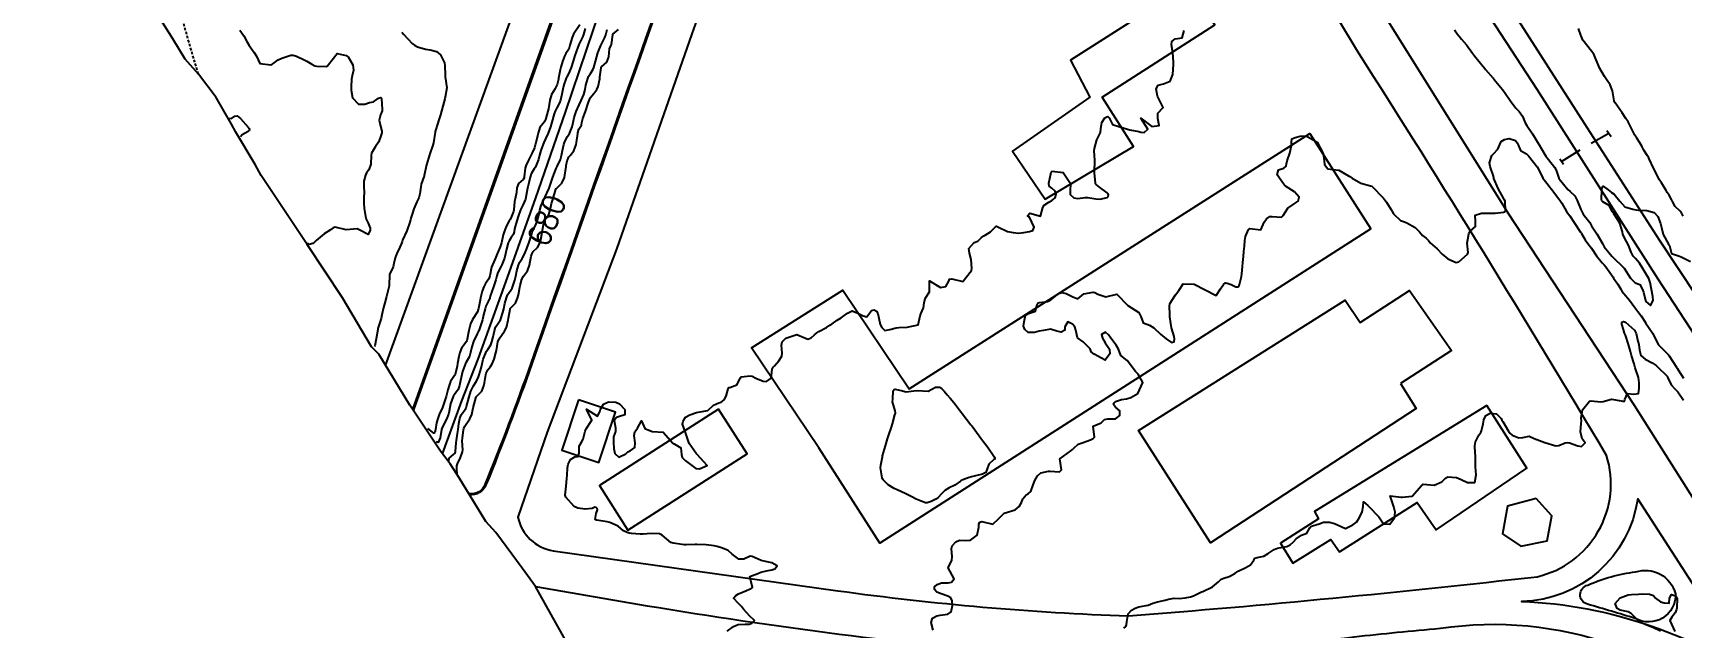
# Model space of a CAD drawing. Header units: metres. Extents: x 292545 to 299085, y 7450245 to 7463078.
# Drawn here: x 296355.7 to 296655.1, y 7454284.4 to 7454392.4 of the extents above; entities that cross this region are included whole.
import ezdxf
from ezdxf.enums import TextEntityAlignment as Align

# ---------------------------------------------------------------- set-up
doc = ezdxf.new("R2010")
doc.units = ezdxf.units.M
doc.linetypes.add('DASHED', pattern=[0.75, 0.5, -0.25])
for name, color, linetype in [('Area', 45, 'Continuous'), ('Area Verde e Lazer', 94, 'Continuous'), ('Cotas', 45, 'Continuous'), ('Curvas de Nivel 1m', 11, 'Continuous'), ('Curvas de Nivel 5m', 15, 'Continuous'), ('Edificações', 30, 'Continuous'), ('Hidrografia', 140, 'Continuous'), ('Linha Férrea', 20, 'Continuous'), ('Pórtico', 62, 'Continuous'), ('Vias Primárias', 230, 'Continuous'), ('Vias Secundárias', 230, 'DASHED')]:
    doc.layers.add(name, color=color, linetype=linetype)
doc.styles.add('Style-STANDARD', font='STANDARD.shx')

msp = doc.modelspace()

# ---------------------------------------------------------------- linework, layer by layer
at = {"layer": 'Area'}
msp.add_polyline3d([(296453.43, 7454280.24, 689.02), (296446.92, 7454291.91, 680.58), (296444.46, 7454295.24, 680.44), (296439.71, 7454301.71, 680.49), (296437.89, 7454303.73, 680.59), (296433.08, 7454311.61, 680.94), (296431.4, 7454314.16, 680.52), (296429.64, 7454316.5, 679.31), (296424.1, 7454324.85, 682.87), (296418.47, 7454334.07, 680.54), (296417.16, 7454335.43, 680.89), (296411.9, 7454344.32, 681.87), (296405.5, 7454353.96, 681.97), (296397.15, 7454366.48, 682.19), (296396.02, 7454368.5, 682.13), (296392.55, 7454374.38, 682.53), (296391.76, 7454375.83, 682.58), (296388.93, 7454380.66, 682.6), (296385.73, 7454384.89, 682.89), (296383.35, 7454387.61, 682.62), (296381.12, 7454391.31, 682.64), (296377.45, 7454397.09, 682.67)], dxfattribs=at)
at = {"layer": 'Area Verde e Lazer', "elevation": 682.53}
msp.add_lwpolyline([(296424.81, 7454323.99), (296458.01, 7454417.08), (296481.15, 7454479.72), (296497.66, 7454525.8, -1), (296512.82, 7454520.37, 0.001416), (296446.05, 7454332.4, -0.011647), (296437.73, 7454310.41, -0.34013), (296434.95, 7454308.78, -0.34013)], format="xyb", dxfattribs=at)
at = {"layer": 'Area Verde e Lazer'}
msp.add_lwpolyline([(296637.85, 7454292.17, -0.072048), (296646.53, 7454294.57, -0.432582), (296653.77, 7454290.56, -0.588469), (296646.48, 7454286.12, 0.002094), (296637.78, 7454288.7, -0.770498)], format="xyb", close=True, dxfattribs=at)
at = {"layer": 'Curvas de Nivel 1m', "flags": 128}
for points, elevation in [([(296393.27, 7454392.86), (296393.95, 7454391.85), (296394.53, 7454390.84), (296394.93, 7454390.13), (296395.84, 7454388.83), (296396.27, 7454388.19), (296396.89, 7454386.81), (296398.89, 7454386.62), (296399.04, 7454386.64), (296399.26, 7454386.79), (296400.19, 7454387.49), (296400.9, 7454387.8), (296402.48, 7454388.32), (296402.91, 7454388.35), (296403.51, 7454388.14), (296404.9, 7454387.52), (296405.43, 7454387.25), (296406.34, 7454386.7), (296406.89, 7454386.44), (296407.22, 7454386.35), (296408.89, 7454386.3), (296409.15, 7454386.41), (296409.35, 7454386.67), (296410.03, 7454387.53), (296410.91, 7454388.65), (296412.54, 7454388.26), (296412.91, 7454388.02), (296413.76, 7454386.61), (296413.85, 7454385.64), (296413.66, 7454384.61), (296413.5, 7454383.97), (296413.46, 7454382.61), (296413.48, 7454381.97), (296413.67, 7454380.61), (296414.81, 7454379.45), (296415.95, 7454379.44), (296416.81, 7454379.73), (296417.51, 7454379.87), (296418.4, 7454380.56), (296418.82, 7454380.66), (296418.92, 7454380.55), (296418.97, 7454380.4), (296419.1, 7454378.55), (296419.07, 7454378.26), (296418.78, 7454377.55), (296418.52, 7454376.55), (296418.76, 7454375.45), (296419.03, 7454374.55), (296419.03, 7454374.26), (296418.73, 7454373.33), (296418.39, 7454372.55), (296417.9, 7454371.75), (296417.17, 7454370.57), (296417.07, 7454370.2), (296417.01, 7454368.57), (296416.66, 7454367.54), (296416.23, 7454367.02), (296416.06, 7454366.59), (296415.77, 7454365.46), (296415.77, 7454364.59), (296415.83, 7454363.38), (296415.78, 7454362.59), (296415.74, 7454361.44), (296415.81, 7454360.59), (296416.08, 7454359.06), (296416.2, 7454358.58), (296416.55, 7454357.87), (296416.88, 7454356.92), (296416.88, 7454356.57), (296416.53, 7454355.83), (296415.04, 7454356.59), (296414.54, 7454356.85), (296412.53, 7454356.63), (296410.54, 7454357.13), (296410.2, 7454356.99), (296409.72, 7454356.66), (296408.53, 7454355.9), (296407.12, 7454354.69), (296406.82, 7454354.39), (296406.5, 7454354.14), (296405.86, 7454353.98), (296405.55, 7454354.14)], 682), ([(296422.65, 7454392.5), (296422.96, 7454392.17), (296424.5, 7454390.48), (296424.93, 7454390.16), (296425.52, 7454389.88), (296426.92, 7454389.46), (296427.79, 7454389.31), (296428.92, 7454389.03), (296429.64, 7454388.42), (296430.37, 7454386.95), (296430.47, 7454386.41), (296430.49, 7454384.79), (296430.53, 7454384.41), (296430.84, 7454382.41), (296430.52, 7454380.71), (296430.44, 7454380.41), (296430.1, 7454379.12), (296429.93, 7454378.42), (296429.66, 7454377.55), (296429.33, 7454376.42), (296429.21, 7454375.98), (296428.75, 7454374.65), (296428.69, 7454374.49), (296428.67, 7454374.43), (296428.67, 7454374.35), (296428.38, 7454372.44), (296428.28, 7454372), (296427.74, 7454370.44), (296427.47, 7454369.67), (296427.1, 7454368.45), (296426.72, 7454366.53), (296426.71, 7454366.46), (296426.7, 7454366.41), (296426.65, 7454366.28), (296426.18, 7454364.91), (296426.08, 7454364.47), (296425.91, 7454363.17), (296425.71, 7454362.47), (296425.35, 7454361.71), (296424.83, 7454360.48), (296424.76, 7454360.29), (296424.57, 7454359.69), (296424.29, 7454358.75), (296424.23, 7454358.48), (296424.11, 7454358.05), (296423.56, 7454356.49), (296422.8, 7454354.79), (296422.69, 7454354.51), (296422.65, 7454354.37), (296422.51, 7454354.05), (296422.04, 7454352.97), (296421.82, 7454352.52), (296421.44, 7454351.55), (296421.21, 7454350.52), (296421.05, 7454349.93), (296420.43, 7454348.53), (296420.36, 7454346.53), (296420.35, 7454346.47), (296419.87, 7454344.54), (296419.55, 7454343.37), (296419.31, 7454342.55), (296419.04, 7454341.24), (296418.92, 7454340.55), (296418.32, 7454338.73), (296418.29, 7454338.6), (296418.28, 7454338.56), (296418.01, 7454336.85), (296417.78, 7454335.57), (296417.67, 7454335.49)], 681), ([(296455.93, 7454393.16), (296455.63, 7454392.11), (296455.46, 7454391.61), (296454.94, 7454390.63), (296454.75, 7454390.31), (296454.69, 7454390.12), (296454.58, 7454389.78), (296454, 7454388.13), (296453.75, 7454387.29), (296453.4, 7454386.14), (296452.87, 7454384.94), (296452.6, 7454384.42), (296452.48, 7454384.15), (296452.04, 7454382.97), (296451.86, 7454382.16), (296451.7, 7454381.29), (296451.44, 7454380.16), (296451.29, 7454379.68), (296450.8, 7454378.82), (296450.48, 7454378.17), (296450.31, 7454377.7), (296449.86, 7454376.18), (296449.62, 7454375.32), (296449.23, 7454374.19), (296448.73, 7454373.15), (296448.41, 7454372.52), (296448.28, 7454372.2), (296447.86, 7454371.05), (296447.66, 7454370.21), (296447.46, 7454369.44), (296446.99, 7454368.22), (296446.89, 7454368), (296446.67, 7454367.7), (296446.09, 7454366.79), (296445.94, 7454366.23), (296445.71, 7454365.15), (296445.47, 7454364.24), (296445.22, 7454362.85), (296445.08, 7454362.24), (296444.59, 7454361.14), (296444.3, 7454360.54), (296444.19, 7454360.25), (296443.76, 7454359.06), (296443.5, 7454358.26), (296443.11, 7454356.83), (296443.03, 7454356.27), (296442.94, 7454355.85), (296442.52, 7454355.27), (296442.12, 7454354.67), (296441.97, 7454354.28), (296441.64, 7454353.13), (296441.46, 7454352.28), (296441.27, 7454351.48), (296440.81, 7454350.29), (296440.7, 7454350.05), (296440.45, 7454349.65), (296440, 7454348.74), (296439.87, 7454348.3), (296439.68, 7454347.56), (296439.29, 7454346.31), (296438.69, 7454344.61), (296438.64, 7454344.32), (296438.61, 7454344.1), (296438.38, 7454343.75), (296437.91, 7454342.79), (296437.77, 7454342.33), (296437.48, 7454341.2), (296437.26, 7454340.33), (296437.07, 7454339.59), (296436.62, 7454338.34), (296436.52, 7454338.12), (296436.31, 7454337.76), (296435.65, 7454336.35), (296435.34, 7454335.41), (296435.11, 7454334.36), (296434.94, 7454333.68), (296434.24, 7454332.5), (296434.2, 7454332.42), (296434.18, 7454332.37), (296433.68, 7454330.92), (296433.55, 7454330.38), (296433.31, 7454329.29), (296433.11, 7454328.38), (296432.89, 7454327.68), (296432.18, 7454326.74), (296432.04, 7454326.53), (296431.99, 7454326.39), (296431.5, 7454325.06), (296431.33, 7454324.4), (296431.15, 7454323.39), (296430.83, 7454322.41), (296430.11, 7454321.01), (296429.92, 7454320.61), (296429.87, 7454320.42), (296429.63, 7454318.88), (296429.27, 7454318.04), (296428.9, 7454318.19)], 679), ([(296431.17, 7454314.69), (296431.25, 7454315.2), (296432.05, 7454315.88), (296432.31, 7454316.13), (296432.39, 7454316.39), (296432.5, 7454317.96), (296432.55, 7454318.39), (296432.78, 7454319.7), (296432.87, 7454320.38), (296433.01, 7454321.49), (296433.19, 7454322.38), (296433.42, 7454323.09), (296434.15, 7454324.04), (296434.28, 7454324.24), (296434.32, 7454324.37), (296434.39, 7454324.6), (296434.89, 7454326.36), (296435.18, 7454327.36), (296435.67, 7454328.35), (296436.21, 7454329.2), (296436.59, 7454329.97), (296436.69, 7454330.34), (296437.02, 7454331.55), (296437.21, 7454332.33), (296437.42, 7454333.16), (296437.87, 7454334.32), (296438, 7454334.6), (296438.28, 7454334.92), (296438.8, 7454335.8), (296438.97, 7454336.31), (296439.22, 7454337.22), (296439.45, 7454338.3), (296439.64, 7454338.99), (296440.34, 7454339.97), (296440.47, 7454340.15), (296440.53, 7454340.29), (296441, 7454341.64), (296441.15, 7454342.28), (296441.36, 7454343.3), (296441.62, 7454344.28), (296441.82, 7454344.86), (296442.41, 7454345.68), (296442.65, 7454346.03), (296442.74, 7454346.27), (296443.17, 7454347.51), (296443.34, 7454348.26), (296443.52, 7454349.18), (296443.82, 7454350.26), (296444, 7454350.73), (296444.47, 7454351.44), (296444.92, 7454352.24), (296445.21, 7454352.96), (296445.67, 7454354.23), (296446.22, 7454355.91), (296446.32, 7454356.22), (296446.54, 7454356.68), (296447.05, 7454357.71), (296447.21, 7454358.21), (296447.49, 7454359.29), (296447.7, 7454360.21), (296447.89, 7454360.91), (296448.44, 7454362.2), (296448.49, 7454362.31), (296448.61, 7454362.51), (296449.37, 7454364.19), (296449.7, 7454365.13), (296450.03, 7454366.18), (296450.67, 7454367.8), (296450.79, 7454368.05), (296450.85, 7454368.17), (296451.43, 7454369.42), (296451.63, 7454370.16), (296451.83, 7454371.04), (296452.07, 7454372.16), (296452.21, 7454372.67), (296452.74, 7454373.58), (296452.96, 7454373.93), (296453.07, 7454374.15), (296453.53, 7454375.37), (296453.73, 7454376.14), (296453.91, 7454377.01), (296454.28, 7454378.14), (296454.8, 7454379.31), (296455.22, 7454380.12), (296455.7, 7454381.24), (296455.91, 7454382.11), (296456.06, 7454382.9), (296456.38, 7454384.1), (296456.51, 7454384.46), (296456.87, 7454385.01), (296457.3, 7454385.67), (296457.47, 7454386.09), (296457.81, 7454387.18), (296458.05, 7454388.09), (296458.24, 7454388.77), (296458.74, 7454390.08), (296458.8, 7454390.22), (296458.94, 7454390.45), (296459.5, 7454391.53), (296459.66, 7454392.07), (296459.9, 7454393)], 679), ([(296481.67, 7454283.8), (296482.83, 7454284.64), (296483.69, 7454285), (296484.98, 7454285.05), (296485.69, 7454285.1), (296486.17, 7454285.26), (296486.63, 7454285.74), (296485.71, 7454286.61), (296484.63, 7454287.77), (296484.27, 7454288.31), (296483.73, 7454288.82), (296482.86, 7454289.79), (296483.24, 7454290.3), (296483.75, 7454290.57), (296485.19, 7454291.19), (296485.76, 7454291.42), (296486, 7454291.51), (296486.27, 7454291.74), (296485.79, 7454293.75), (296487.24, 7454294.29), (296487.8, 7454294.5), (296488.83, 7454294.74), (296489.81, 7454294.94), (296490.36, 7454295.14), (296490.74, 7454295.69), (296489.82, 7454296.2), (296489.21, 7454296.32), (296487.83, 7454296.63), (296486.21, 7454297.37), (296485.84, 7454297.4), (296484.73, 7454296.86), (296483.83, 7454296.88), (296482.61, 7454297.79), (296481.85, 7454298.45), (296480.82, 7454298.85), (296479.86, 7454299.18), (296479.35, 7454299.32), (296477.86, 7454299.47), (296476.2, 7454299.52), (296475.86, 7454299.52), (296474.26, 7454299.48), (296473.86, 7454299.5), (296473.5, 7454299.53), (296471.86, 7454299.77), (296471.47, 7454299.92), (296469.88, 7454301.26), (296469.4, 7454301.46), (296467.88, 7454301.51), (296466.46, 7454301.4), (296465.88, 7454301.39), (296464.35, 7454301.53), (296463.88, 7454301.61), (296463.55, 7454301.69), (296462.85, 7454302.03), (296461.9, 7454302.86), (296460.42, 7454303.54), (296459.91, 7454303.67), (296458.04, 7454303.95), (296457.91, 7454303.97), (296457.83, 7454304), (296457.75, 7454304.08), (296457.92, 7454305.19), (296458.16, 7454305.85), (296458.09, 7454306.08), (296457.94, 7454306.28), (296457.69, 7454306.33), (296457.21, 7454306.09), (296455.93, 7454305.92), (296454.57, 7454306.12), (296453.94, 7454306.46), (296452.4, 7454308.15), (296452.29, 7454308.48), (296452.48, 7454310.15), (296452.62, 7454311.52), (296452.65, 7454312.14), (296452.73, 7454313.44), (296452.85, 7454314.14), (296453.24, 7454314.94), (296454.05, 7454315.47), (296454.64, 7454315.53), (296454.82, 7454316.12), (296454.83, 7454317.36), (296455.28, 7454318.12), (296455.58, 7454318.63), (296455.9, 7454320.11), (296455.95, 7454320.26), (296456.11, 7454320.54), (296457.13, 7454322.09), (296456.15, 7454324.11), (296458.13, 7454322.83), (296458.59, 7454323.63), (296458.68, 7454324.07), (296459.25, 7454324.98), (296460.17, 7454325.42), (296461.51, 7454325.38), (296462.16, 7454325.08), (296463.12, 7454324.02), (296463.11, 7454323.05), (296462.13, 7454322.78), (296461.58, 7454322.59), (296461.21, 7454322.05), (296461.44, 7454320.71), (296461.42, 7454320.05), (296461.05, 7454319.09), (296461.03, 7454318.05), (296461.15, 7454316.97), (296461.3, 7454316.05), (296462.05, 7454315.37), (296463.3, 7454316.02), (296463.69, 7454316.38), (296464.06, 7454316.55), (296464.93, 7454317.14), (296465.02, 7454318), (296464.79, 7454319.31), (296464.94, 7454320), (296465.44, 7454320.66), (296466.12, 7454321.99), (296466.73, 7454320.61), (296468.1, 7454320.03), (296470.1, 7454319.94), (296471.82, 7454317.92), (296472.07, 7454317.8), (296473.26, 7454317.09), (296473.37, 7454315.9), (296473.5, 7454315.35), (296474.04, 7454314.8), (296475.26, 7454313.88), (296476.02, 7454313.32), (296476.64, 7454313.24), (296478.03, 7454313.85), (296476.23, 7454315.87), (296476.05, 7454316.08), (296474.8, 7454317.88), (296474.1, 7454319.89), (296473.57, 7454321.35), (296473.72, 7454321.9), (296473.84, 7454322.18), (296474.13, 7454322.67), (296474.94, 7454323.08), (296476.15, 7454323.48), (296476.45, 7454323.57), (296478.15, 7454323.84), (296479.19, 7454324.8), (296480.17, 7454325.22), (296480.6, 7454325.38), (296481.14, 7454325.81), (296481.52, 7454326.47), (296481.86, 7454327.8), (296481.99, 7454328.01), (296482.2, 7454328.05), (296483.47, 7454328.51), (296484.09, 7454329.77), (296484.22, 7454329.95), (296485.83, 7454330.15), (296486.23, 7454330.1), (296486.9, 7454329.74), (296488.21, 7454329.16), (296488.8, 7454329.14), (296489.69, 7454329.71), (296489.88, 7454331.34), (296490.02, 7454331.7), (296490.25, 7454331.98), (296491.09, 7454332.85), (296491.62, 7454333.69), (296491.68, 7454334.28), (296491.53, 7454335.69), (296491.67, 7454336.31), (296492.31, 7454337.01), (296494.31, 7454337.65), (296496.3, 7454336.8), (296496.91, 7454337.02), (296497.51, 7454337.62), (296497.95, 7454337.98), (296498.32, 7454338.2), (296499.69, 7454338.95), (296500.33, 7454339.33), (296500.49, 7454339.42), (296500.71, 7454339.58), (296501.65, 7454340.26), (296502.35, 7454340.7), (296502.88, 7454341.03), (296503.53, 7454341.54), (296504.37, 7454341.93), (296505.4, 7454341.52), (296506.36, 7454341.01), (296507.01, 7454340.85), (296507.49, 7454341.5), (296507.87, 7454342), (296508.37, 7454342.11), (296508.8, 7454341.91), (296509.02, 7454341.48), (296509.22, 7454340.6), (296509.48, 7454339.47), (296509.76, 7454338.9), (296510.32, 7454338.39), (296511.21, 7454338.56), (296512.33, 7454338.89), (296512.84, 7454338.92), (296514.33, 7454338.99), (296516.33, 7454339.39), (296516.72, 7454341.02), (296516.85, 7454341.39), (296517.29, 7454342.47), (296517.45, 7454343.38), (296517.59, 7454344.18), (296518.4, 7454345.37), (296518.43, 7454347.37), (296520.42, 7454346.16), (296521.39, 7454346.36), (296521.91, 7454347.33), (296522.05, 7454347.71), (296522.44, 7454347.77), (296524.43, 7454347.3), (296526.02, 7454349.28), (296526.11, 7454349.62), (296525.94, 7454351.28), (296525.65, 7454352.43), (296525.52, 7454353.28), (296526.51, 7454354.32), (296527.18, 7454354.6), (296527.81, 7454355.26), (296528.24, 7454355.54), (296528.53, 7454355.67), (296529.49, 7454356.28), (296530.38, 7454357.22), (296530.55, 7454357.29), (296530.8, 7454357.22), (296532.54, 7454356.37), (296533.59, 7454356.14), (296534.54, 7454356.06), (296535.53, 7454356.18), (296536.54, 7454356.36), (296537.14, 7454356.54), (296537.42, 7454357.14), (296536.57, 7454358.92), (296536.45, 7454359.03), (296536.19, 7454359.16), (296536.58, 7454359.65), (296538.57, 7454359.13), (296538.98, 7454360.73), (296539.23, 7454361.12), (296540.04, 7454361.68), (296540.61, 7454361.97), (296541.23, 7454362.48), (296541.4, 7454363.1), (296541.19, 7454363.66), (296540.63, 7454364.2), (296540.13, 7454364.6), (296540.03, 7454365.11), (296540.39, 7454366.83), (296540.48, 7454367.1), (296540.67, 7454367.3), (296542.66, 7454367.08), (296543.97, 7454365.07), (296543.95, 7454363.75), (296543.95, 7454363.07), (296544.61, 7454362.48), (296545.33, 7454362.33), (296546.62, 7454362.53), (296547.11, 7454362.53), (296548.61, 7454362.27), (296549.38, 7454362.23), (296550.62, 7454362.53), (296550.85, 7454362.76), (296550.89, 7454362.99), (296550.82, 7454363.18), (296550.63, 7454363.35), (296549.27, 7454364.37), (296548.64, 7454364.86), (296548.55, 7454365.01), (296548.52, 7454365.14), (296548.36, 7454367.01), (296548.35, 7454367.33), (296548.39, 7454369.01), (296548.38, 7454369.32), (296548.31, 7454371.01), (296548.35, 7454371.38), (296548.74, 7454373.01), (296549.46, 7454374.3), (296549.51, 7454375), (296549.67, 7454376.1), (296550.21, 7454377), (296550.59, 7454377.18), (296550.79, 7454377.24), (296550.99, 7454376.99), (296551.58, 7454375.79), (296552.77, 7454375.42), (296554.34, 7454374.94), (296554.76, 7454374.8), (296556.37, 7454374.52), (296556.76, 7454374.4), (296557.34, 7454374.32), (296558.01, 7454374.9), (296556.78, 7454376.91), (296558.77, 7454375.39), (296560.06, 7454375.59), (296559.81, 7454376.88), (296559.82, 7454377.85), (296560.81, 7454378.87), (296559.77, 7454380.88), (296559.51, 7454382.21), (296559.87, 7454382.88), (296560.62, 7454383.11), (296560.86, 7454383.13), (296562.08, 7454383.64), (296562.54, 7454384.85), (296562.7, 7454386.64), (296562.69, 7454386.84), (296562.66, 7454387.09), (296562.58, 7454388.85), (296562.3, 7454390.21), (296562.36, 7454390.85), (296562.96, 7454391.29), (296564.27, 7454391.51), (296564.59, 7454392.82)], 681), ([(296613.68, 7454392.94), (296614.18, 7454392.23), (296614.51, 7454391.77), (296614.96, 7454391.24), (296615.83, 7454390.21), (296616.93, 7454388.73), (296617.33, 7454388.2), (296618.9, 7454386.28), (296618.95, 7454386.23), (296618.98, 7454386.18), (296619.31, 7454385.76), (296620.66, 7454384.15), (296620.76, 7454384.04), (296620.87, 7454383.92), (296622.37, 7454382.13), (296622.85, 7454381.47), (296623.76, 7454380.12), (296624.81, 7454378.76), (296625.41, 7454378.1), (296625.99, 7454377.29), (296626.51, 7454376.08), (296626.78, 7454375.58), (296627.82, 7454374.07), (296628.74, 7454372.56), (296629.02, 7454372.06), (296629.45, 7454371.33), (296630.27, 7454370.04), (296630.7, 7454369.4), (296631.8, 7454368.02), (296632.13, 7454367.48), (296632.59, 7454366.01), (296632.61, 7454365.96), (296632.66, 7454365.9), (296634.23, 7454363.99), (296634.64, 7454363.58), (296635.48, 7454362.83), (296635.91, 7454361.98), (296636.6, 7454360.35), (296636.74, 7454360.12), (296636.79, 7454359.97), (296637.04, 7454359.51), (296638.22, 7454357.95), (296638.35, 7454357.74), (296638.56, 7454357.4), (296639.52, 7454355.93), (296640.53, 7454354.14), (296640.61, 7454354), (296640.65, 7454353.92), (296640.86, 7454353.57), (296642.22, 7454351.89), (296642.35, 7454351.75), (296642.49, 7454351.6), (296644.29, 7454349.87), (296644.47, 7454349.66), (296645.6, 7454347.86), (296646.43, 7454347.05), (296647.3, 7454346.71), (296647.77, 7454345.83), (296647.95, 7454345.35), (296648.33, 7454343.82), (296648.4, 7454343.67), (296649.26, 7454342.94), (296649.72, 7454343.81), (296649.68, 7454344.54), (296649.44, 7454345.81), (296649.17, 7454347.08), (296648.95, 7454347.81), (296648.45, 7454348.62), (296647.71, 7454349.83), (296647.25, 7454350.61), (296646.49, 7454351.42), (296646.12, 7454351.85), (296645.75, 7454352.61), (296645.25, 7454353.86), (296644.54, 7454355.18), (296644.23, 7454355.87), (296644.13, 7454356.29), (296643.68, 7454357.88), (296642.59, 7454359.54), (296642.37, 7454359.89), (296641.74, 7454361.04), (296640.61, 7454361.72), (296640.43, 7454361.92), (296640.37, 7454362.17), (296640.39, 7454363.92), (296640.4, 7454364.15), (296640.64, 7454364.55), (296641.54, 7454363.91), (296642.15, 7454363.42), (296642.63, 7454363.11), (296643.7, 7454361.88), (296644.6, 7454360.85), (296646.04, 7454360.41), (296646.6, 7454360.29), (296646.99, 7454360.23), (296648.6, 7454360.13), (296649.89, 7454359.81), (296650.58, 7454359.04), (296651.07, 7454357.79), (296651.25, 7454357.1), (296651.53, 7454355.79), (296652.52, 7454354.05), (296652.66, 7454353.78), (296653.07, 7454352.34), (296654.49, 7454351.89), (296654.81, 7454351.75), (296656.48, 7454350.9)], 681), ([(296655.18, 7454359.14), (296654.85, 7454359.75), (296654.6, 7454360.05), (296653.71, 7454360.87), (296653.2, 7454361.77), (296653.02, 7454362.18), (296652.62, 7454362.92), (296652.29, 7454363.43), (296652.09, 7454363.78), (296651.25, 7454365.19), (296650.81, 7454365.8), (296650.75, 7454365.89), (296650.67, 7454366.07), (296649.76, 7454367.81), (296648.97, 7454369.55), (296648.85, 7454369.82), (296648.72, 7454370.05), (296648, 7454371.11), (296647.66, 7454371.84), (296647.32, 7454372.42), (296646.75, 7454373.27), (296646.39, 7454373.85), (296645.95, 7454374.67), (296645.39, 7454375.86), (296645.19, 7454376.27), (296644.79, 7454376.86), (296644.09, 7454377.88), (296642.82, 7454379.69), (296642.74, 7454379.81), (296642.7, 7454379.89), (296642.67, 7454380.05), (296642.37, 7454381.9), (296641.92, 7454382.96), (296641.28, 7454383.91), (296640.88, 7454384.49), (296640.06, 7454385.93), (296639.37, 7454387.48), (296639.21, 7454387.94), (296638.93, 7454388.51), (296637.87, 7454389.95), (296636.96, 7454391.1), (296636.58, 7454391.97), (296636.17, 7454393.16)], 681), ([(296391.4, 7454376.93), (296391.77, 7454376.88), (296392.35, 7454377.29), (296392.78, 7454377.34), (296393.35, 7454376.85), (296394.76, 7454375.29), (296394.94, 7454375.02), (296394.98, 7454374.84), (296394.94, 7454374.65), (296394.75, 7454374.47), (296393.69, 7454373.9), (296393.38, 7454373.55)], 683), ([(296519.04, 7454284), (296518.73, 7454285.36), (296518.92, 7454286.14), (296519.71, 7454286.6), (296520.36, 7454286.69), (296521.71, 7454286.87), (296522.36, 7454287.32), (296522.6, 7454288.45), (296522.5, 7454289.32), (296522.28, 7454289.85), (296521.75, 7454290.17), (296520.5, 7454290.6), (296519.76, 7454290.91), (296519.29, 7454291.35), (296519.28, 7454291.84), (296519.78, 7454292.27), (296520.58, 7454292.55), (296521.78, 7454292.6), (296522.39, 7454292.71), (296522.9, 7454293.31), (296521.81, 7454295.32), (296522.44, 7454296.7), (296522.51, 7454297.31), (296522.37, 7454298.8), (296522.49, 7454299.31), (296523.17, 7454300), (296523.87, 7454300.32), (296524.9, 7454300.26), (296525.87, 7454300.32), (296527.08, 7454301.26), (296527.35, 7454302.71), (296527.35, 7454303.26), (296527.56, 7454303.6), (296527.91, 7454303.7), (296529.9, 7454303.23), (296530.95, 7454304.19), (296531.93, 7454305.21), (296533.94, 7454305.85), (296534.69, 7454306.43), (296535.08, 7454307.17), (296535.33, 7454307.8), (296535.97, 7454308.54), (296536.37, 7454308.77), (296536.79, 7454309.15), (296537.19, 7454310.34), (296537.53, 7454311.14), (296538.01, 7454312.02), (296538.6, 7454312.54), (296540.02, 7454312.85), (296540.3, 7454312.83), (296542.02, 7454312.75), (296542.36, 7454313.09), (296542.05, 7454315.09), (296544.07, 7454316.52), (296544.36, 7454316.77), (296544.6, 7454317.05), (296545.38, 7454317.75), (296546.08, 7454318.01), (296547.63, 7454318.56), (296548.09, 7454318.79), (296548.23, 7454318.87), (296548.36, 7454319.01), (296548.12, 7454321.01), (296549.53, 7454321.6), (296550.14, 7454322.2), (296550.75, 7454322.37), (296552.14, 7454322.32), (296552.92, 7454322.96), (296552.97, 7454323.78), (296552.16, 7454324.44), (296551.78, 7454324.97), (296551.91, 7454325.23), (296552.17, 7454325.48), (296553.27, 7454325.86), (296554.18, 7454325.98), (296554.92, 7454326.2), (296556.19, 7454326.92), (296557.09, 7454328.91), (296556.24, 7454330.45), (296555.77, 7454330.92), (296554.26, 7454332.94), (296553.14, 7454333.83), (296552.67, 7454334.96), (296552.29, 7454335.69), (296551.28, 7454336.98), (296550.9, 7454337.56), (296550.32, 7454338.06), (296549.64, 7454337.68), (296549.81, 7454337), (296550.3, 7454336.16), (296551.04, 7454334.98), (296551.11, 7454334.15), (296550.26, 7454332.99), (296548.27, 7454334.08), (296547.76, 7454334.5), (296547.53, 7454335.02), (296546.3, 7454336.3), (296545.26, 7454337.05), (296544.95, 7454338.43), (296544.79, 7454339.06), (296544.34, 7454339.52), (296543.49, 7454339.93), (296542.96, 7454339.07), (296542.97, 7454338.43), (296542.32, 7454338.08), (296541.49, 7454338.26), (296540.33, 7454338.61), (296539.08, 7454338.37), (296538.32, 7454338.24), (296537.45, 7454338.01), (296536.32, 7454338), (296535.69, 7454338.53), (296535.46, 7454339.16), (296535.56, 7454339.94), (296535.82, 7454341.16), (296536.37, 7454341.49), (296537.62, 7454341.89), (296537.97, 7454343.13), (296538.13, 7454343.39), (296538.39, 7454343.47), (296539.84, 7454343.66), (296540.39, 7454343.94), (296541.88, 7454345.09), (296542.25, 7454345.24), (296542.41, 7454345.26), (296543.21, 7454345.07), (296544.4, 7454344.51), (296545.34, 7454344.1), (296546.4, 7454345.04), (296548.08, 7454345.34), (296548.41, 7454345.28), (296548.96, 7454345), (296550.4, 7454344.49), (296552.4, 7454344.96), (296554.38, 7454342.94), (296556.36, 7454341.67), (296556.74, 7454340.91), (296557.17, 7454339.74), (296558.34, 7454339.34), (296559.11, 7454338.88), (296560.32, 7454337.7), (296561.32, 7454336.86), (296562.3, 7454336.17), (296562.82, 7454336.33), (296562.89, 7454336.84), (296562.79, 7454337.31), (296562.33, 7454338.85), (296562.02, 7454340.85), (296561.99, 7454341.22), (296561.98, 7454342.85), (296562.04, 7454343.2), (296562.39, 7454343.85), (296563.07, 7454344.84), (296563.62, 7454345.63), (296564.43, 7454346.82), (296566.43, 7454346.8), (296568.42, 7454345.77), (296570.4, 7454344.75), (296571.22, 7454345.94), (296571.76, 7454346.74), (296572.14, 7454347.02), (296572.43, 7454346.98), (296573.15, 7454346.72), (296574, 7454346.29), (296574.42, 7454346.3), (296574.6, 7454346.52), (296574.66, 7454346.7), (296574.99, 7454348.15), (296575.07, 7454348.69), (296575.18, 7454349.97), (296575.26, 7454350.69), (296575.39, 7454351.79), (296575.47, 7454352.69), (296575.54, 7454353.67), (296575.61, 7454354.69), (296575.76, 7454355.46), (296576.3, 7454356.68), (296576.4, 7454356.82), (296576.55, 7454356.89), (296578.54, 7454356.65), (296579.15, 7454358.06), (296579.54, 7454358.64), (296580.15, 7454359.06), (296580.58, 7454359.07), (296582.26, 7454358.92), (296582.58, 7454359.26), (296583.42, 7454360.6), (296584.6, 7454361.39), (296585.33, 7454361.85), (296585.5, 7454362.57), (296584.63, 7454363.57), (296583.01, 7454364.6), (296582.81, 7454364.77), (296582.65, 7454365.01), (296581.52, 7454366.62), (296581.74, 7454367.56), (296582.68, 7454367.83), (296583.1, 7454368.19), (296583.16, 7454368.6), (296583.28, 7454369.18), (296583.76, 7454370.59), (296584.09, 7454371.95), (296584.09, 7454372.59), (296584.16, 7454373.17), (296584.75, 7454373.4), (296585.68, 7454373.64), (296586.75, 7454373.73), (296588.73, 7454372.53), (296589.82, 7454370.52), (296590.01, 7454369.2), (296590.11, 7454368.52), (296590.68, 7454367.74), (296591.6, 7454367.58), (296592.68, 7454367.46), (296594.46, 7454366.46), (296594.58, 7454366.38), (296594.66, 7454366.33), (296595.1, 7454366.02), (296596.65, 7454365.11), (296598.45, 7454364.62), (296598.64, 7454364.58), (296598.75, 7454364.52), (296598.85, 7454364.42), (296600.62, 7454362.57), (296600.77, 7454362.39), (296601.34, 7454361.65), (296602.09, 7454360.38), (296602.58, 7454359.54), (296603.89, 7454358.36), (296604.57, 7454358.07), (296605, 7454357.91), (296606.55, 7454357.09), (296607.31, 7454356.31), (296607.87, 7454355.64), (296608.53, 7454355.13), (296608.93, 7454354.69), (296609.28, 7454354.29), (296610.51, 7454353.19), (296611.44, 7454352.26), (296612.48, 7454351.37), (296613.99, 7454350.73), (296614.48, 7454350.81), (296616.03, 7454352.21), (296616.14, 7454352.56), (296615.98, 7454354.21), (296616.28, 7454355.94), (296616.39, 7454356.2), (296616.54, 7454356.4), (296617.49, 7454357.25), (296617.49, 7454358.19), (296617.45, 7454359.32), (296618.59, 7454359.68), (296619.08, 7454359.69), (296620.59, 7454359.69), (296621.04, 7454359.7), (296622.59, 7454359.87), (296622.77, 7454359.94), (296622.91, 7454360.13), (296622.86, 7454361.87), (296622.71, 7454362.13), (296622.62, 7454362.27), (296621.61, 7454364.14), (296620.83, 7454365.98), (296620.78, 7454366.15), (296620.67, 7454366.58), (296620.28, 7454367.75), (296620.15, 7454368.16), (296620.03, 7454368.83), (296620.42, 7454370.15), (296620.72, 7454370.46), (296621.56, 7454371.31), (296621.87, 7454372.14), (296622.16, 7454372.71), (296622.74, 7454373.05), (296623.62, 7454373.24), (296624.74, 7454372.84), (296625.07, 7454372.44), (296625.22, 7454372.1), (296625.67, 7454371.04), (296626.72, 7454370.44), (296627.12, 7454370.08), (296628.68, 7454368.1), (296628.71, 7454368.06), (296628.74, 7454368), (296629.71, 7454366.05), (296630.65, 7454364.82), (296630.99, 7454364.38), (296631.26, 7454364.03), (296632.62, 7454362.27), (296632.8, 7454362.01), (296633.12, 7454361.5), (296634.01, 7454360), (296634.58, 7454359.16), (296635.38, 7454357.98), (296636.55, 7454356.24), (296636.65, 7454356.08), (296636.72, 7454355.97), (296637.4, 7454354.83), (296638.06, 7454353.95), (296638.51, 7454353.34), (296639.46, 7454351.93), (296640.48, 7454350.67), (296640.84, 7454350.28), (296641.14, 7454349.91), (296642.44, 7454348.03), (296642.54, 7454347.89), (296643.3, 7454346.76), (296643.84, 7454345.88), (296644.06, 7454345.52), (296644.42, 7454345.09), (296645.4, 7454343.86), (296646.38, 7454342.57), (296646.95, 7454341.84), (296647.54, 7454341.01), (296648.31, 7454339.82), (296648.35, 7454339.76), (296649.68, 7454337.81), (296650.31, 7454336.45), (296650.69, 7454335.8), (296652.29, 7454334.2), (296652.49, 7454333.99), (296652.65, 7454333.77), (296653.28, 7454332.75), (296653.93, 7454331.75), (296654.06, 7454331.56), (296654.25, 7454331.26), (296655.21, 7454329.74)], 682), ([(296553.68, 7454284.34), (296554, 7454284.64), (296554.17, 7454284.94), (296554.22, 7454285.47), (296554.46, 7454286.94), (296555.03, 7454287.62), (296555.73, 7454288.01), (296556.41, 7454288.23), (296557.74, 7454288.46), (296558.09, 7454288.55), (296558.93, 7454288.88), (296559.75, 7454289.11), (296561.17, 7454289.44), (296561.75, 7454289.62), (296562.8, 7454289.79), (296563.75, 7454289.75), (296564.77, 7454289.83), (296565.76, 7454290.06), (296566.31, 7454290.24), (296567.41, 7454290.78), (296567.64, 7454290.91), (296567.76, 7454290.95), (296568.02, 7454291.03), (296569.77, 7454291.88), (296570.83, 7454292.74), (296571.3, 7454293.23), (296571.79, 7454293.42), (296572.78, 7454293.73), (296573.81, 7454294.29), (296574.06, 7454294.46), (296574.44, 7454294.7), (296575.82, 7454295.36), (296576.67, 7454295.82), (296577.25, 7454296.67), (296577.45, 7454297.05), (296577.84, 7454297.18), (296579.08, 7454297.41), (296579.85, 7454297.88), (296580.92, 7454298.62), (296581.58, 7454298.89), (296581.86, 7454298.94), (296583.26, 7454299.2), (296583.87, 7454299.47), (296584.45, 7454300.01), (296584.91, 7454300.57), (296585.89, 7454301.22), (296586.86, 7454301.59), (296587.41, 7454302.54), (296587.61, 7454302.83), (296587.91, 7454302.92), (296589.14, 7454303.3), (296589.91, 7454303.61), (296591, 7454303.59), (296591.91, 7454303.33), (296593.9, 7454302.47), (296595.24, 7454303.13), (296595.91, 7454303.6), (296596.46, 7454304.44), (296596.91, 7454305.46), (296597.08, 7454306.43), (296597.14, 7454307.25), (296597.95, 7454306.6), (296598.13, 7454306.42), (296599.93, 7454304.57), (296600.04, 7454304.4), (296600.78, 7454303.26), (296601.91, 7454303.25), (296602.81, 7454304.36), (296602.88, 7454305.42), (296602.66, 7454306.36), (296601.97, 7454308.37), (296603.97, 7454308.15), (296604.18, 7454308.14), (296605.97, 7454308.33), (296607.74, 7454310.3), (296607.86, 7454310.44), (296608, 7454310.51), (296609.99, 7454310.28), (296611.38, 7454310.88), (296612.01, 7454311.56), (296612.44, 7454311.82), (296614.01, 7454311.69), (296614.9, 7454311.33), (296616, 7454310.81), (296617.39, 7454310.8), (296617.59, 7454312.19), (296617.48, 7454313.63), (296617.5, 7454314.19), (296617.47, 7454315.6), (296617.42, 7454316.19), (296617.36, 7454317.46), (296617.48, 7454318.19), (296618.11, 7454319.39), (296618.42, 7454319.87), (296618.58, 7454320.18), (296618.9, 7454321.41), (296618.99, 7454322.17), (296619.36, 7454322.96), (296620.16, 7454323.4), (296621.27, 7454323.26), (296622.15, 7454322.38), (296622.27, 7454322.13), (296622.43, 7454321.83), (296623.44, 7454320.12), (296623.71, 7454319.72), (296624.11, 7454319.35), (296625.32, 7454318.88), (296626.1, 7454318.94), (296627.23, 7454319.2), (296628.1, 7454318.77), (296630.09, 7454318.04), (296632.08, 7454317.45), (296632.62, 7454317.48), (296633.76, 7454317.99), (296634.09, 7454318.03), (296634.55, 7454317.99), (296636.08, 7454317.43), (296636.71, 7454317.34), (296637.36, 7454317.96), (296636.86, 7454318.71), (296636.51, 7454319.96), (296636.63, 7454321.47), (296636.7, 7454321.96), (296636.68, 7454322.49), (296636.91, 7454323.96), (296638.18, 7454325.53), (296638.48, 7454325.63), (296640.18, 7454325.45), (296640.63, 7454325.47), (296642.18, 7454325.9), (296643.91, 7454325.6), (296644.18, 7454325.55), (296644.51, 7454325.54), (296644.58, 7454325.87), (296645.09, 7454326.97), (296646.2, 7454326.83), (296647.08, 7454326.96), (296647.18, 7454327.84), (296647.17, 7454328.89), (296647.06, 7454329.84), (296646.47, 7454331.62), (296646.4, 7454331.85), (296646.26, 7454332.33), (296645.79, 7454333.85), (296645.6, 7454334.54), (296645.27, 7454335.86), (296644.69, 7454337.5), (296644.54, 7454337.87), (296644.34, 7454338.53), (296644.02, 7454339.55), (296644.01, 7454339.88), (296644.35, 7454340.04), (296644.72, 7454339.87), (296646.33, 7454338.43), (296646.63, 7454337.85), (296646.91, 7454336.44), (296647.12, 7454335.84), (296647.27, 7454334.81), (296647.48, 7454333.83), (296648.27, 7454333.18), (296649.55, 7454332.52), (296650.26, 7454332.02), (296650.51, 7454331.8), (296652.24, 7454330.07), (296652.36, 7454329.9), (296652.41, 7454329.78), (296652.97, 7454328.52), (296653.68, 7454327.76), (296654.21, 7454327.24), (296655.22, 7454325.74)], 683), ([(296651.05, 7454283.79), (296649.69, 7454284.46), (296648.67, 7454284.85), (296647.7, 7454285.24), (296646.9, 7454285.84), (296645.72, 7454287.02), (296645.17, 7454287.31), (296643.73, 7454287.6), (296643.16, 7454287.89), (296642.82, 7454288.81), (296643.75, 7454289.88), (296645.21, 7454290.41), (296645.76, 7454290.47), (296647.08, 7454290.52), (296647.76, 7454290.6), (296649.03, 7454290.55), (296649.76, 7454290.25), (296650.15, 7454289.8), (296651.08, 7454289.12), (296651.74, 7454288.95), (296652.62, 7454288.9), (296652.71, 7454289.77), (296653.05, 7454290.49), (296653.76, 7454290.23), (296654.1, 7454289.75), (296654.02, 7454288.04), (296653.95, 7454287.76), (296653.73, 7454287.14), (296653.12, 7454286.37), (296652.72, 7454285.77), (296653.68, 7454283.76)], 684)]:
    msp.add_lwpolyline(points, dxfattribs=dict(at, elevation=elevation))
at = {"layer": 'Curvas de Nivel 1m', "elevation": 682, "flags": 128}
msp.add_lwpolyline([(296520.66, 7454327.81), (296521.04, 7454327.34), (296521.59, 7454326.73), (296522.18, 7454326.09), (296522.8, 7454325.31), (296524.15, 7454323.56), (296524.34, 7454323.3), (296525.12, 7454322.27), (296525.91, 7454321.28), (296526.12, 7454321.01), (296527.4, 7454319.26), (296527.69, 7454318.86), (296528.08, 7454318.37), (296528.92, 7454317.24), (296530.06, 7454315.58), (296530.2, 7454315.37), (296530.26, 7454315.23), (296530.23, 7454315.05), (296530.05, 7454314.94), (296529.14, 7454314.13), (296528.86, 7454313.24), (296528.65, 7454312.61), (296528.01, 7454312.28), (296526.75, 7454312.01), (296526.01, 7454311.82), (296525.59, 7454311.7), (296524.45, 7454311.3), (296524.15, 7454311.15), (296524, 7454311.04), (296522.99, 7454310.31), (296521.99, 7454309.85), (296521.17, 7454309.33), (296520.58, 7454308.74), (296519.96, 7454308.05), (296519.57, 7454307.74), (296518.73, 7454307.36), (296518.17, 7454307.15), (296517.95, 7454307.09), (296517.7, 7454307.12), (296516.91, 7454307.38), (296515.96, 7454307.78), (296515.21, 7454308.16), (296513.97, 7454308.77), (296512.55, 7454309.43), (296511.99, 7454309.69), (296510.89, 7454310.35), (296510, 7454311.29), (296509.9, 7454311.47), (296509.84, 7454311.64), (296509.51, 7454313.48), (296509.55, 7454313.96), (296509.85, 7454315.47), (296509.89, 7454315.64), (296510.06, 7454316.26), (296510.41, 7454317.46), (296510.81, 7454318.74), (296511.05, 7454319.46), (296511.48, 7454320.81), (296511.67, 7454321.45), (296512.14, 7454323.06), (296512.23, 7454323.35), (296512.23, 7454323.44), (296512.15, 7454323.82), (296511.7, 7454325.44), (296511.73, 7454325.9), (296511.82, 7454327.44), (296511.98, 7454327.66), (296512.2, 7454327.71), (296513.53, 7454327.43), (296514.19, 7454327.27), (296515.55, 7454327.4), (296516.19, 7454327.46), (296518.19, 7454327.37), (296519.47, 7454328.09), (296520.2, 7454328.08)], close=True, dxfattribs=at)
at = {"layer": 'Curvas de Nivel 5m', "elevation": 680, "flags": 128}
for points in [[(296454.98, 7454393.84), (296453.82, 7454392.14), (296453.54, 7454391.56), (296453.16, 7454390.15), (296452.93, 7454389.43), (296452.44, 7454388.63), (296452.19, 7454388.16), (296451.83, 7454387.23), (296451.49, 7454386.16), (296451.37, 7454385.68), (296451.08, 7454384.17), (296451.05, 7454383.98), (296450.85, 7454383.03), (296450.44, 7454382.18), (296449.78, 7454381.23), (296449.5, 7454380.19), (296449.24, 7454378.63), (296449.13, 7454378.19), (296448.78, 7454376.86), (296448.61, 7454376.37), (296448.46, 7454376.2), (296447.72, 7454375.25), (296447.39, 7454374.21), (296447.26, 7454373.7), (296446.88, 7454372.22), (296446.85, 7454372.09), (296446.71, 7454371.54), (296446.32, 7454370.61), (296446.12, 7454370.23), (296445.61, 7454369.31), (296445.16, 7454368.24), (296445.06, 7454367.84), (296444.85, 7454366.24), (296444.82, 7454366.07), (296444.65, 7454365.79), (296443.85, 7454365.04), (296443.54, 7454364.26), (296443.43, 7454363.45), (296443.21, 7454362.26), (296443.11, 7454361.76), (296442.96, 7454360.27), (296442.9, 7454359.95), (296442.56, 7454359.04), (296442.28, 7454358.55), (296442.1, 7454358.27), (296441.56, 7454357.27), (296441.22, 7454356.28), (296441.06, 7454355.74), (296440.71, 7454354.29), (296440.67, 7454354.12), (296440.5, 7454353.59), (296439.92, 7454352.3), (296439.58, 7454351.41), (296439.08, 7454350.31), (296438.92, 7454349.85), (296438.62, 7454348.32), (296438.43, 7454347.76), (296437.84, 7454346.91), (296437.51, 7454346.33), (296437.2, 7454345.54), (296436.92, 7454344.33), (296436.84, 7454343.88), (296436.57, 7454342.34), (296436.53, 7454342.17), (296436.36, 7454341.76), (296435.5, 7454340.35), (296435.13, 7454339.56), (296434.83, 7454338.36), (296434.42, 7454336.5), (296434.39, 7454336.37), (296434.29, 7454336.19), (296433.5, 7454335.16), (296433.16, 7454334.38), (296432.97, 7454333.67), (296432.78, 7454332.38), (296432.69, 7454331.93), (296432.31, 7454330.39), (296432.29, 7454330.32), (296432.22, 7454330.18), (296431.49, 7454329.12), (296431.21, 7454328.4), (296430.97, 7454327.63), (296430.67, 7454326.41), (296430.56, 7454326.01), (296430.16, 7454324.76), (296430.01, 7454324.41), (296429.42, 7454323.14), (296429.16, 7454322.43), (296428.92, 7454321.63), (296428.73, 7454320.43), (296428.66, 7454319.87), (296428.44, 7454319.75), (296427.35, 7454320.57)], [(296432.69, 7454312.36), (296432.6, 7454313.23), (296432.61, 7454313.8), (296432.82, 7454314.38), (296433.25, 7454315.16), (296433.67, 7454316.37), (296433.69, 7454316.74), (296433.61, 7454318.37), (296433.64, 7454318.82), (296433.87, 7454320.37), (296433.91, 7454320.57), (296434.11, 7454321.02), (296434.98, 7454322.36), (296435.34, 7454323.15), (296435.62, 7454324.35), (296436.16, 7454326.32), (296436.16, 7454326.34), (296437.14, 7454327.38), (296437.55, 7454328.33), (296437.67, 7454328.86), (296437.87, 7454330.32), (296437.93, 7454330.61), (296438.23, 7454331.23), (296438.72, 7454331.83), (296439.02, 7454332.31), (296439.4, 7454333.17), (296439.72, 7454334.31), (296439.81, 7454334.77), (296440.1, 7454336.3), (296440.3, 7454336.88), (296441.29, 7454338.28), (296441.65, 7454338.95), (296441.96, 7454340.27), (296442.02, 7454340.6), (296442.28, 7454342.27), (296442.3, 7454342.34), (296442.37, 7454342.45), (296443.29, 7454343.35), (296443.65, 7454344.26), (296443.8, 7454344.86), (296444.09, 7454346.25), (296444.15, 7454346.52), (296444.43, 7454347.69), (296444.71, 7454348.25), (296445.47, 7454349.21), (296445.79, 7454350.23), (296446.09, 7454351.84), (296446.22, 7454352.22), (296446.49, 7454352.69), (296447.25, 7454353.46), (296447.69, 7454354.21), (296447.88, 7454354.84), (296448.12, 7454356.2), (296448.18, 7454356.56), (296448.47, 7454358.2), (296448.48, 7454358.27), (296448.56, 7454358.46), (296449.35, 7454359.41), (296449.57, 7454360.19), (296449.81, 7454361.4), (296450.07, 7454362.18), (296450.62, 7454364.01), (296450.67, 7454364.13), (296450.73, 7454364.17), (296451.7, 7454365.1), (296452.16, 7454366.15), (296452.25, 7454366.56), (296452.47, 7454368.15), (296452.49, 7454368.33), (296452.68, 7454369.2), (296452.96, 7454369.88), (296453.19, 7454370.15), (296453.84, 7454371), (296454.28, 7454372.13), (296454.36, 7454372.5), (296454.57, 7454374.13), (296454.59, 7454374.28), (296454.75, 7454374.91), (296455.23, 7454375.66), (296455.34, 7454376.12), (296455.5, 7454376.84), (296455.98, 7454378.11), (296456.52, 7454379.81), (296456.64, 7454380.1), (296456.69, 7454380.23), (296456.82, 7454380.62), (296457.52, 7454381.4), (296458.01, 7454382.09), (296458.26, 7454382.67), (296458.56, 7454384.08), (296458.6, 7454384.35), (296458.82, 7454386.08), (296458.83, 7454386.13), (296458.89, 7454386.26), (296459.86, 7454387.1), (296460.19, 7454388.06), (296460.36, 7454389.49), (296460.6, 7454390.05), (296460.69, 7454390.31), (296460.92, 7454392.05), (296460.96, 7454392.18), (296461.99, 7454393.02)]]:
    msp.add_lwpolyline(points, dxfattribs=at)
at = {"layer": 'Edificações'}
for points in [[(296565.49, 7454401.18), (296544.01, 7454387.43), (296547.51, 7454380.74), (296533.49, 7454370.92), (296539.42, 7454362.24), (296555.4, 7454371.77), (296549.72, 7454380.7), (296570.18, 7454393.85)], [(296598.51, 7454356.83), (296509.4, 7454299.78), (296498.32, 7454317.08), (296486.1, 7454335.24), (296502.65, 7454345.67), (296514.72, 7454327.8), (296587.43, 7454374.13)], [(296603.88, 7454328.76), (296606.72, 7454324.24), (296569.37, 7454299.83), (296556.31, 7454320.24), (296593.86, 7454343.89), (296596.55, 7454339.85), (296605.51, 7454345.62), (296613.12, 7454334.76)], [(296454.68, 7454325.79), (296451.66, 7454316.65), (296458.42, 7454314.42), (296461.44, 7454323.56)], [(296480.13, 7454324.08), (296458.49, 7454310.22), (296463.67, 7454302.13), (296485.31, 7454315.99)], [(296619.54, 7454324.74), (296588.25, 7454305.53), (296589.02, 7454304.17), (296582.11, 7454299.76), (296584.32, 7454296.12), (296591.2, 7454300.45), (296592.82, 7454298.21), (296606.88, 7454307.14), (296610.33, 7454302.21), (296626.81, 7454313.38)], [(296628.51, 7454307.88), (296623.31, 7454306.48), (296622.39, 7454301.48), (296625.71, 7454299.24), (296630.48, 7454300.23), (296631.35, 7454304.71)]]:
    msp.add_lwpolyline(points, close=True, dxfattribs=at)
at = {"layer": 'Hidrografia', "elevation": 679.59}
msp.add_lwpolyline([(296430.03, 7454315.97), (296433.51, 7454325.62), (296436.53, 7454333.19), (296441.54, 7454347.15), (296446.95, 7454362.48), (296452.32, 7454378), (296458.69, 7454396.75), (296465.69, 7454414.96), (296470.73, 7454428.97), (296474.88, 7454441.77), (296480.42, 7454455.42), (296485.1, 7454470.5), (296490.57, 7454484.34), (296496.38, 7454500.33), (296499.28, 7454507.6)], dxfattribs=at)
at = {"layer": 'Linha Férrea', "linetype": 'Continuous'}
for points in [[(296609.89, 7454410.99), (296628.63, 7454382.18), (296650.56, 7454347.76), (296671.87, 7454315.12), (296691.55, 7454284.98), (296714.32, 7454249.85), (296718.57, 7454243.23), (296730.63, 7454224.26), (296741.77, 7454206.8), (296758.39, 7454181.15), (296774.9, 7454155.28), (296789.69, 7454132.19), (296801.76, 7454113.01), (296812.99, 7454095.34), (296829.77, 7454069.27), (296849.15, 7454038.21), (296869.37, 7454004.52), (296888.14, 7453970.96), (296899.21, 7453948.97), (296911.12, 7453924.01), (296921.51, 7453898.63)], [(296664.4, 7454334.32), (296650.88, 7454354.79), (296637.26, 7454375.95), (296622.83, 7454398.55)]]:
    msp.add_lwpolyline(points, dxfattribs=at)
at = {"layer": 'Pórtico'}
for points in [[(296641.67, 7454374.15), (296638.45, 7454372.31)], [(296641.3, 7454374.68), (296642.08, 7454373.58)], [(296633.11, 7454369.05), (296636.45, 7454371.17)], [(296632.76, 7454369.56), (296633.45, 7454368.56)]]:
    msp.add_lwpolyline(points, dxfattribs=at)
at = {"layer": 'Vias Primárias'}
msp.add_lwpolyline([(296419.7, 7454332.04), (296450.53, 7454417.21), (296476.86, 7454490.81), (296492.4, 7454533.47, 0.217563), (296490.65, 7454555.47), (296443.06, 7454632.37), (296410.93, 7454686.38), (296388.55, 7454731.82), (296380.71, 7454749.95, 0.141466), (296366.05, 7454764.34, -0.034492), (296373.87, 7454749.95)], format="xyb", dxfattribs=at)
for points, elevation in [([(296424.63, 7454324.06), (296457.82, 7454417.15), (296480.96, 7454479.79), (296497.48, 7454525.87, -1), (296513.01, 7454520.3, 0.001416), (296446.24, 7454332.33, -0.011647), (296437.92, 7454310.34, -0.34013), (296434.92, 7454308.58, -8.876355)], 682.53), ([(296446.92, 7454291.91), (296467.14, 7454288.43, 0.017161), (296537, 7454279.34, 0.034509), (296595.46, 7454282.79, -0.00457), (296611.11, 7454284.33, -0.122428), (296642.48, 7454281.33, -0.345723), (296657.57, 7454261.4, -0.00191), (296648.86, 7454249.95, -16.520818)], 680.58)]:
    msp.add_lwpolyline(points, format="xyb", dxfattribs=dict(at, elevation=elevation))
for points in [[(296450.14, 7454298.41), (296501.76, 7454291.14, 0.02533), (296554.49, 7454286.57, 0.008692), (296628.67, 7454293.69, 0.436742), (296641.27, 7454315.67, 0.008117), (296596.07, 7454389.05), (296575, 7454424.12), (296536.41, 7454486.9), (296520.7, 7454512.2, 0.705624), (296518.12, 7454511.64), (296514.55, 7454502.02), (296510.9, 7454503.37), (296492.04, 7454439.67), (296483.77, 7454415.97), (296475.28, 7454392.23), (296461.63, 7454353.14), (296449.04, 7454319.91), (296443.71, 7454304.5, 0.314629)], [(296670.53, 7454273.87), (296658.05, 7454290.57), (296646.91, 7454307.83, -0.369129), (296625.83, 7454289.22, -0.144916)]]:
    msp.add_lwpolyline(points, format="xyb", close=True, dxfattribs=at)
msp.add_lwpolyline([(296702.09, 7454249.95), (296687.55, 7454265.76), (296673.83, 7454283.41), (296659.49, 7454304.01), (296646.31, 7454324.74), (296623.41, 7454359.7), (296597.5, 7454401.19)], dxfattribs=at)
at = {"layer": 'Vias Secundárias', "elevation": 682.71}
msp.add_lwpolyline([(296385.73, 7454384.89), (296361.32, 7454468.33, -0.110632), (296356.94, 7454522.67, 0.019159), (296365.6, 7454570.58, 0.00504), (296377.09, 7454633.65, 0.04179), (296384.01, 7454697.32, 0.057583), (296373.87, 7454749.95, 0.035805)], format="xyb", dxfattribs=at)

# ---------------------------------------------------------------- texts
at = {"layer": 'Cotas', "style": 'Style-STANDARD'}
msp.add_text('680', height=4, rotation=67.595, dxfattribs=at).set_placement((296448.94, 7454358.37, 680), align=Align.MIDDLE_CENTER)

doc.saveas('drawing.dxf')
